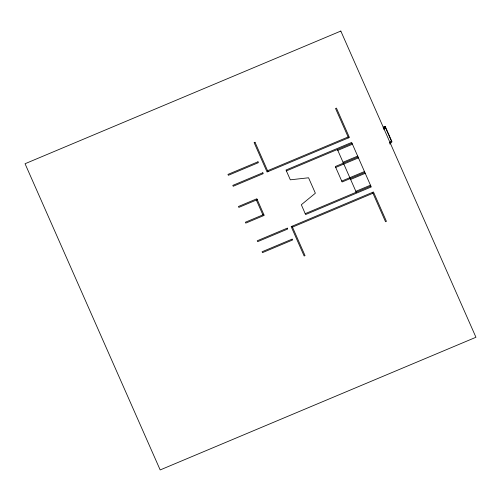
<?xml version="1.0" encoding="UTF-8"?>
<svg xmlns="http://www.w3.org/2000/svg" width="501" height="501" viewBox="0 0 501 501"><rect width="100%" height="100%" fill="white"/><g stroke="black" fill="none" stroke-linecap="round" stroke-linejoin="round"><path stroke-width="0.75" d="M383.666 128.099L385.2 126.365L392.007 141.796L389.96 144.106M384.06 128.989L385.595 127.254M389.565 143.217L391.619 140.906M383.841 129.233L385.388 127.486L391.413 141.138L389.859 142.879M286.403 170.916L352.053 143.33M337.768 150.388L352.447 144.225L371.247 186.967L305.597 214.553L301.326 204.74L315.373 193.211L308.56 177.786L290.329 179.815L286.008 170.027L351.658 142.441L352.447 144.225M343.003 162.261L357.658 156.099M358.052 156.988L335.326 166.539L342.133 181.969L364.86 172.419M335.72 167.428L358.447 157.884M341.745 181.08L364.465 171.53M350.575 179.477L365.254 173.308M355.81 191.344L370.464 185.188M305.209 213.664L370.859 186.078M372.562 192.353L385.526 221.73L386.421 221.354L373.458 191.977L291.175 226.621L304.138 255.992L305.034 255.616L292.07 226.239M292.465 227.128L372.957 193.248M383.09 127.198L385.2 126.365M337.398 149.492L356.255 192.215M257.251 199.661L256.362 200.068L262.906 214.904L263.795 214.497L245.39 222.231L245.784 223.12L264.19 215.386L256.856 198.772L238.451 206.506L238.845 207.395L257.251 199.661M340.824 31.062L25.05 163.733L160.176 469.938L475.95 337.267L340.824 31.062M255.009 142.259L254.113 142.635L267.077 172.006L349.41 137.487L336.447 108.11L335.551 108.485L348.514 137.863L348.12 136.973L267.578 170.741L267.972 171.63L255.009 142.259M257.984 161.792L227.968 174.404L228.362 175.294L258.372 162.681L257.984 161.792M262.825 172.77L232.815 185.383L233.203 186.272L263.219 173.659L262.825 172.77M287.267 228.155L257.251 240.768L257.646 241.657L287.662 229.045L287.267 228.155M292.114 239.134L262.098 251.746L262.493 252.636L292.503 240.023L292.114 239.134"/></g></svg>
